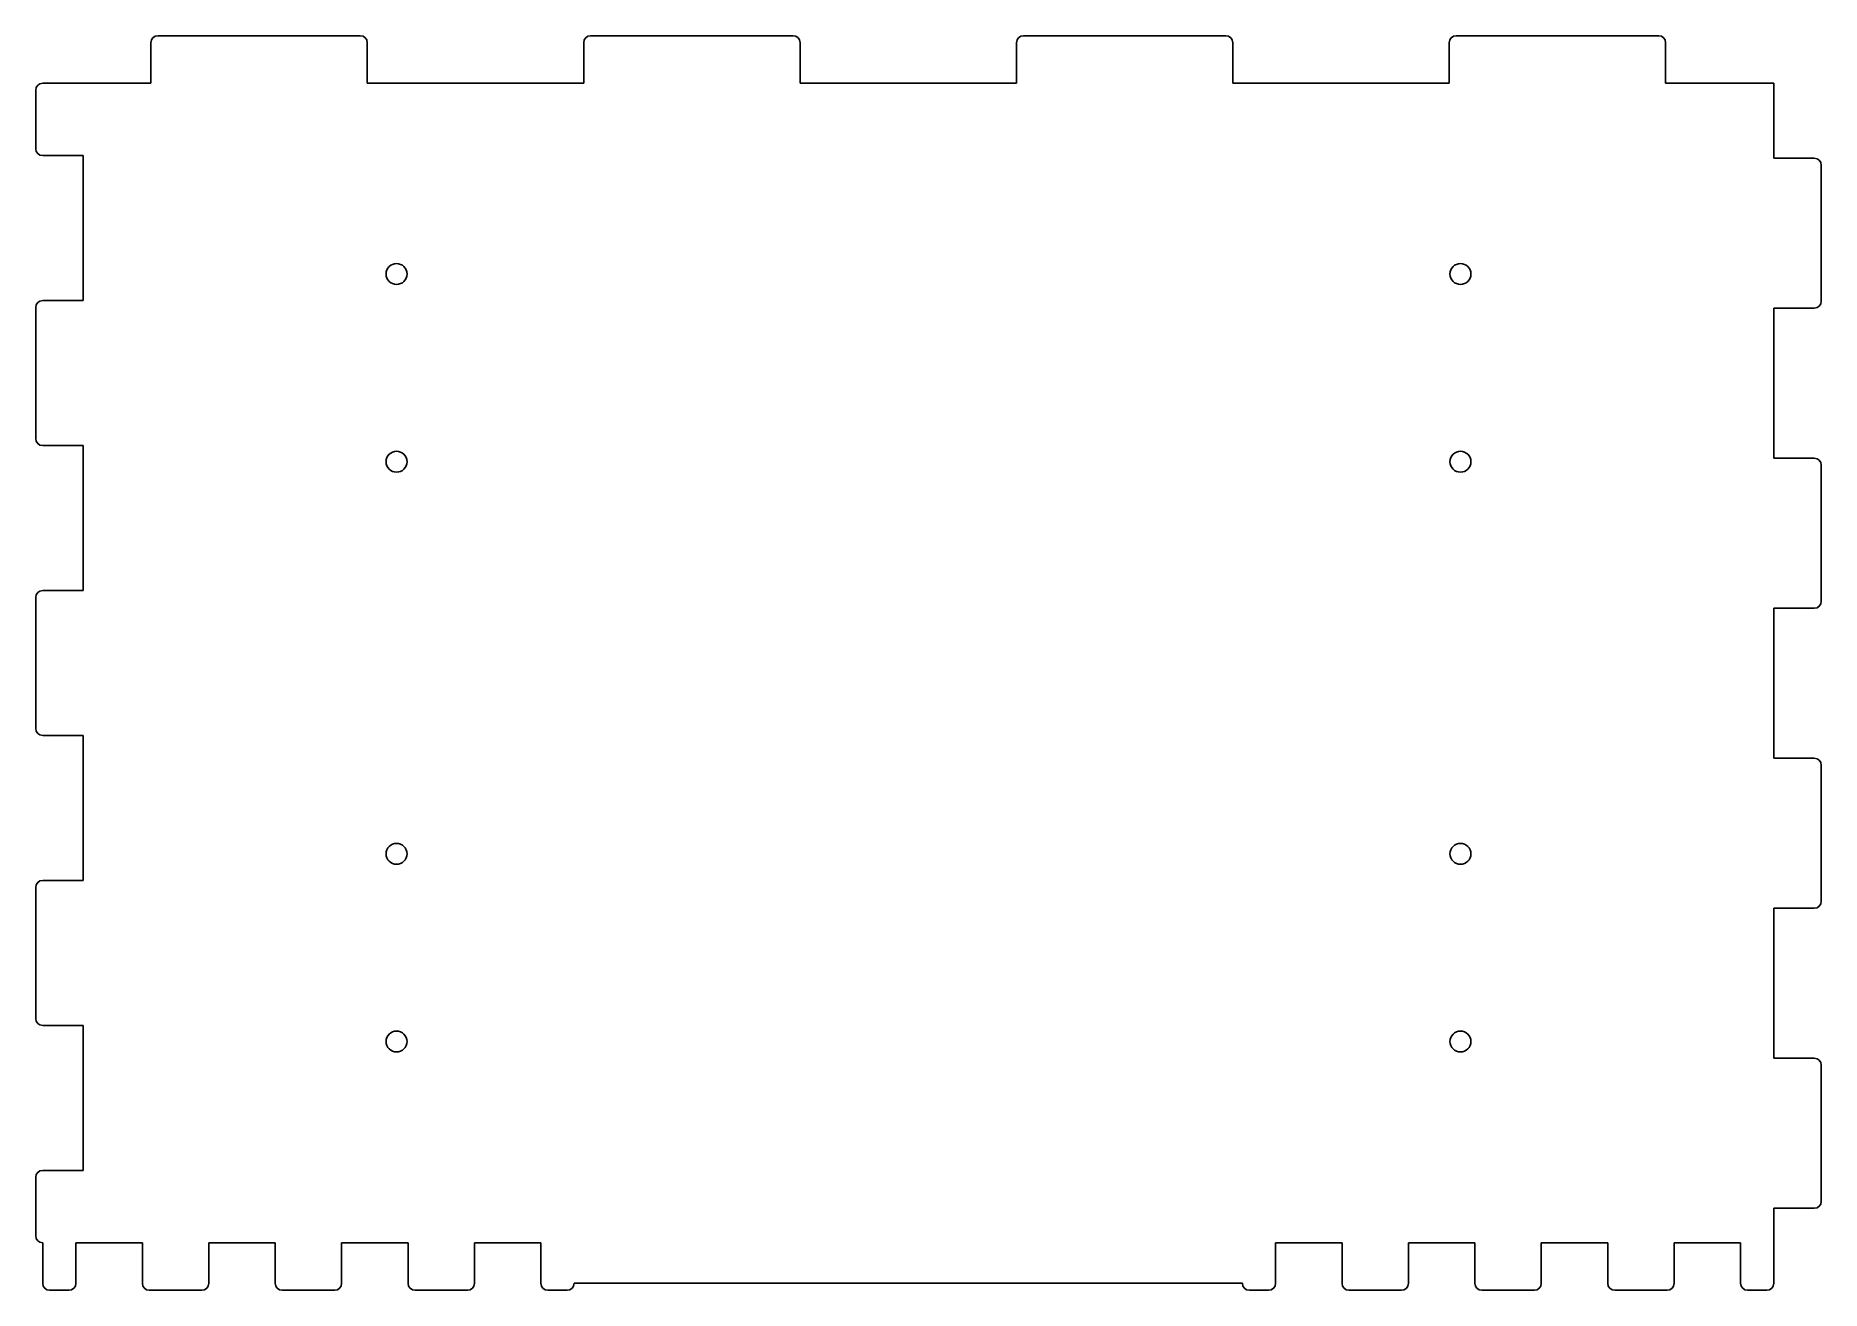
# Model space of a CAD drawing. Header units: millimetres. Extents: x 0 to 512, y 0 to 360.
import ezdxf

# ---------------------------------------------------------------- set-up
doc = ezdxf.new("R2010")
doc.units = ezdxf.units.MM
doc.layers.add('CutProfile', color=7, linetype='CONTINUOUS')

msp = doc.modelspace()

# ---------------------------------------------------------------- linework, layer by layer
at = {"layer": 'CutProfile'}
for p, q in [((35.025, 359.6), (93.075, 359.6)), ((159.125, 359.6), (217.175, 359.6)), ((283.225, 359.6), (341.275, 359.6)), ((407.325, 359.6), (465.375, 359.6)), ((33.025, 357.6), (33.025, 346)), ((95.075, 346), (95.075, 357.6)), ((157.125, 357.6), (157.125, 346)), ((219.175, 346), (219.175, 357.6)), ((281.225, 357.6), (281.225, 346)), ((343.275, 346), (343.275, 357.6)), ((405.325, 357.6), (405.325, 346)), ((467.375, 346), (467.375, 357.6)), ((0, 344), (0, 327.225)), ((2, 346), (33.025, 346)), ((95.075, 346), (157.125, 346)), ((219.175, 346), (281.225, 346)), ((343.275, 346), (405.325, 346)), ((467.375, 346), (498.4, 346)), ((498.4, 346), (498.4, 324.5)), ((13.6, 325.225), (2, 325.225)), ((13.6, 283.675), (13.6, 325.225)), ((510, 324.5), (498.4, 324.5)), ((512, 322.5), (512, 283.5)), ((0, 281.675), (0, 244.125)), ((2, 283.675), (13.6, 283.675)), ((498.4, 281.5), (498.4, 238.5)), ((498.4, 281.5), (510, 281.5)), ((13.6, 242.125), (2, 242.125)), ((13.6, 200.575), (13.6, 242.125)), ((510, 238.5), (498.4, 238.5)), ((512, 236.5), (512, 197.5)), ((2, 200.575), (13.6, 200.575)), ((0, 198.575), (0, 161.025)), ((498.4, 195.5), (498.4, 152.5)), ((498.4, 195.5), (510, 195.5)), ((13.6, 159.025), (2, 159.025)), ((13.6, 117.475), (13.6, 159.025)), ((510, 152.5), (498.4, 152.5)), ((512, 150.5), (512, 111.5)), ((0, 115.475), (0, 77.925)), ((2, 117.475), (13.6, 117.475)), ((498.4, 109.5), (498.4, 66.5)), ((498.4, 109.5), (510, 109.5)), ((13.6, 75.925), (2, 75.925)), ((13.6, 34.375), (13.6, 75.925)), ((510, 66.5), (498.4, 66.5)), ((512, 64.5), (512, 25.5)), ((0, 32.375), (0, 15.6)), ((2, 34.375), (13.6, 34.375)), ((498.4, 23.5), (498.4, 2)), ((498.4, 23.5), (510, 23.5)), ((2, 13.6), (2, 2)), ((11.525, 13.6), (11.525, 2)), ((30.575, 13.6), (11.525, 13.6)), ((30.575, 2), (30.575, 13.6)), ((49.625, 13.6), (49.625, 2)), ((68.675, 13.6), (49.625, 13.6)), ((68.675, 2), (68.675, 13.6)), ((87.725, 13.6), (87.725, 2)), ((106.775, 13.6), (87.725, 13.6)), ((106.775, 2), (106.775, 13.6)), ((125.825, 13.6), (125.825, 2)), ((144.875, 13.6), (125.825, 13.6)), ((144.875, 2), (144.875, 13.6)), ((355.525, 13.6), (355.525, 2)), ((374.575, 13.6), (355.525, 13.6)), ((374.575, 2), (374.575, 13.6)), ((393.625, 13.6), (393.625, 2)), ((412.675, 13.6), (393.625, 13.6)), ((412.675, 2), (412.675, 13.6)), ((431.725, 13.6), (431.725, 2)), ((450.775, 13.6), (431.725, 13.6)), ((450.775, 2), (450.775, 13.6)), ((469.825, 13.6), (469.825, 2)), ((488.875, 13.6), (469.825, 13.6)), ((488.875, 2), (488.875, 13.6)), ((9.525, 0), (4, 0)), ((47.625, 0), (32.575, 0)), ((85.725, 0), (70.675, 0)), ((123.825, 0), (108.775, 0)), ((152.4, 0), (146.875, 0)), ((154.4, 2), (346, 2)), ((353.525, 0), (348, 0)), ((391.625, 0), (376.575, 0)), ((429.725, 0), (414.675, 0)), ((467.825, 0), (452.775, 0)), ((496.4, 0), (490.875, 0))]:
    msp.add_line(p, q, dxfattribs=at)
for centre in [(103.467, 291.3), (408.533, 291.3), (103.467, 237.5), (408.533, 237.5), (103.467, 125.1), (408.533, 125.1), (103.467, 71.3), (408.533, 71.3)]:
    msp.add_circle(centre, 3, dxfattribs=at)
for centre, start, end in [((35.025, 357.6), 90, 180), ((93.075, 357.6), 0, 90), ((159.125, 357.6), 90, 180), ((217.175, 357.6), 0, 90), ((283.225, 357.6), 90, 180), ((341.275, 357.6), 0, 90), ((407.325, 357.6), 90, 180), ((465.375, 357.6), 0, 90), ((2, 344), 90, 180), ((2, 327.225), 180, -90), ((510, 322.5), 0, 90), ((2, 281.675), 90, 180), ((510, 283.5), -90, 0), ((2, 244.125), 180, -90), ((510, 236.5), 0, 90), ((2, 198.575), 90, 180), ((510, 197.5), -90, 0), ((2, 161.025), 180, -90), ((510, 150.5), 0, 90), ((2, 115.475), 90, 180), ((510, 111.5), -90, 0), ((2, 77.925), 180, -90), ((510, 64.5), 0, 90), ((2, 32.375), 90, 180), ((510, 25.5), -90, 0), ((2, 15.6), 180, -90), ((4, 2), 180, -90), ((9.525, 2), -90, 0), ((32.575, 2), 180, -90), ((47.625, 2), -90, 0), ((70.675, 2), 180, -90), ((85.725, 2), -90, 0), ((108.775, 2), 180, -90), ((123.825, 2), -90, 0), ((146.875, 2), 180, -90), ((152.4, 2), -90, 0), ((348, 2), 180, -90), ((353.525, 2), -90, 0), ((376.575, 2), 180, -90), ((391.625, 2), -90, 0), ((414.675, 2), 180, -90), ((429.725, 2), -90, 0), ((452.775, 2), 180, -90), ((467.825, 2), -90, 0), ((490.875, 2), 180, -90), ((496.4, 2), -90, 0)]:
    msp.add_arc(centre, 2, start, end, dxfattribs=at)

doc.saveas('drawing.dxf')
